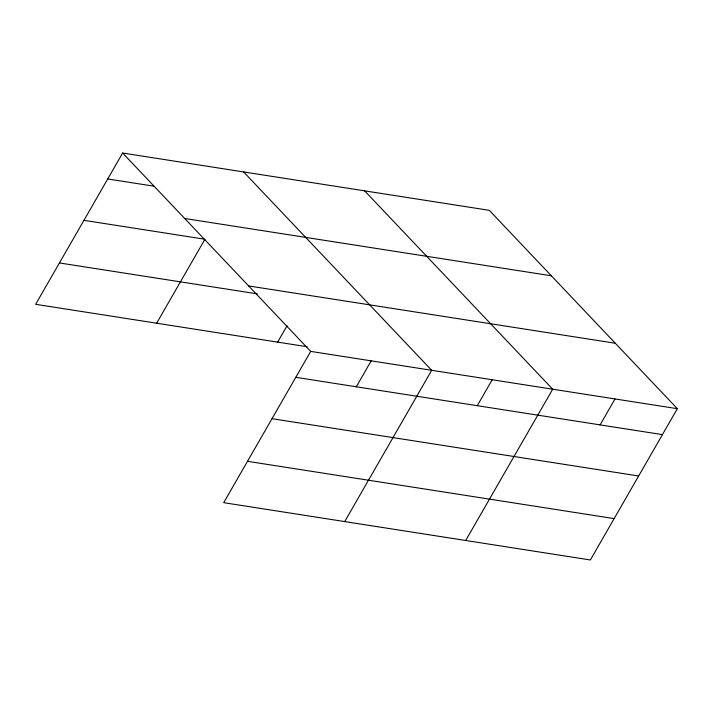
<?xml version="1.0" encoding="UTF-8"?>
<svg xmlns="http://www.w3.org/2000/svg" width="713" height="713" viewBox="0 0 713 713"><rect width="100%" height="100%" fill="white"/><g stroke="black" fill="none" stroke-linecap="round" stroke-linejoin="round"><path stroke-width="1.07" d="M677.35 408.692L310.699 351.393L223.713 502.674L590.364 559.972L677.35 408.692L489.287 210.326L122.636 153.028L35.65 304.308L307.169 346.741M156.646 323.212L204.934 239.238L83.938 220.326M277.642 342.124L287.045 325.77M356.286 386.785L371.197 360.849M344.709 521.577L431.695 370.305L243.632 171.94M477.282 405.688L492.193 379.762M465.705 540.49L552.691 389.209L364.628 190.843M600.105 424.886L615.016 398.95M107.725 178.963L153.928 186.182M184.694 218.49L551.345 275.788M248.641 285.931L615.292 343.238M59.437 262.945L257.429 293.881M295.788 377.329L662.439 434.627M272.001 418.691L638.652 475.99M247.5 461.311L614.151 518.609M122.636 153.028L310.699 351.393"/></g></svg>
